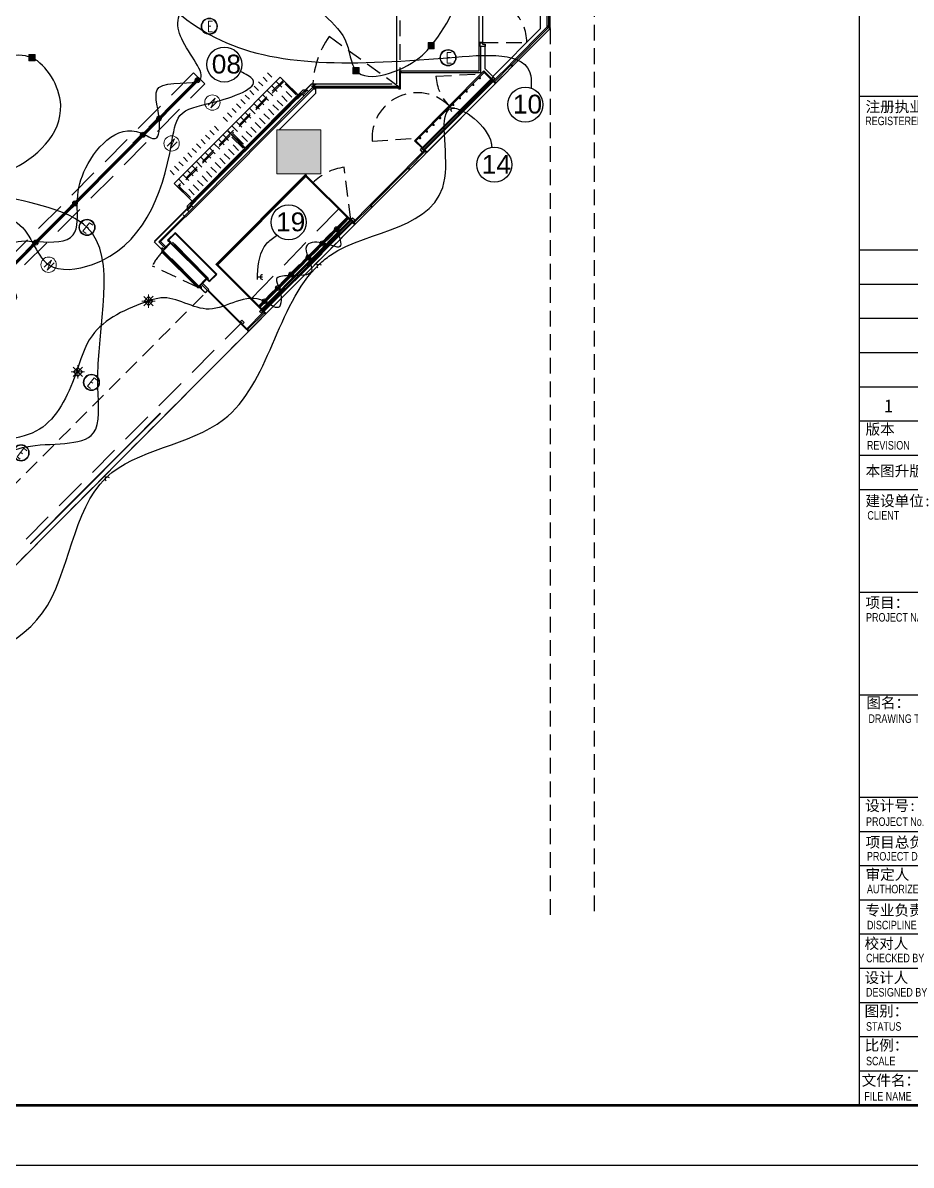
# Model space of a CAD drawing. Header units: millimetres. Extents: x 5896 to 6381, y 4295 to 4378.
# Drawn here: x 6321.66 to 6335.81, y 4349.11 to 4367.32 of the extents above; entities that cross this region are included whole.
import ezdxf

# ---------------------------------------------------------------- set-up
doc = ezdxf.new("R2010")
doc.units = ezdxf.units.MM
for name, pattern in [('DASHED', [0.75, 0.5, -0.25]), ('NASCOSTA', [0.375, 0.25, -0.125]), ('NASCOSTA2', [0.1875, 0.125, -0.0625]), ('PHANTOM2', [1.25, 0.625, -0.125, 0.125, -0.125, 0.125, -0.125]), ('PUNTO2', [0.125, 0, -0.125]), ('TRATTEGGIATA', [0.75, 0.5, -0.25])]:
    doc.linetypes.add(name, pattern=pattern)
for name, color, linetype in [('A-GLAZING', 2, 'Continuous'), ('ax-arredo piani', 2, 'Continuous'), ('ax-arredo piani rossi', 1, 'Continuous'), ('ax-arredo proiezioni', 1, 'NASCOSTA'), ('ax-arredo sez', 6, 'Continuous'), ('AX-proiez vestiti', 1, 'NASCOSTA2'), ('GA_X DIM', 8, 'Continuous'), ('Pareti02', 3, 'Continuous'), ('proiezioni', 2, 'NASCOSTA'), ('R-PROIEZIONI', 2, 'NASCOSTA'), ('sezioni 02', 3, 'Continuous'), ('TESTI', 3, 'Continuous'), ('Urban', 6, 'Continuous'), ('图框', 254, 'Continuous')]:
    doc.layers.add(name, color=color, linetype=linetype)
for name, color, linetype, true_color in [('LD_beam', 7, 'DASHED', 0x7ec8c8), ('LD_track', 7, 'Continuous', 0x7ec8c8), ('PROIEZ-FASCIONE', 7, 'TRATTEGGIATA', 0xb4b08e)]:
    doc.layers.add(name, color=color, linetype=linetype, true_color=true_color)
doc.layers.add('LD_def-points', color=11, linetype='Continuous', lineweight=5, plot=False)
for name, color, linetype, lineweight, true_color in [('LD_light', 7, 'Continuous', 5, 0xf00000), ('LD_N', 7, 'Continuous', 9, 0x41c62a), ('R-HATCH', 7, 'Continuous', 9, 0xbababa), ('R-WALL', 7, 'Continuous', 9, 0xbababa)]:
    doc.layers.add(name, color=color, linetype=linetype, lineweight=lineweight, true_color=true_color)
doc.layers.add('R-BORDER', color=7, linetype='PHANTOM2', true_color=0xdb0000, plot=False)
doc.styles.add('ARIAL', font='Arial.ttf')
doc.styles.add('cart-inver', font='Arial.ttf')
doc.styles.add('SIMPLEX', font='SIMPLEX.SHX', dxfattribs={"width": 0.65})
doc.styles.add('图签-仿宋', font='')
doc.styles.add('图签-黑体', font='')
doc.styles.get('图签-仿宋').set_extended_font_data('FangSong_GB2312')
doc.styles.get('图签-黑体').set_extended_font_data('SimHei')

# ---------------------------------------------------------------- blocks, each defined once
blk = doc.blocks.new('f')
at = {"layer": 'LD_light', "lineweight": 5, "ltscale": 0.5}
h = blk.add_hatch(color=256, dxfattribs=at)
h.dxf.hatch_style = 1
h.paths.add_polyline_path([(-4698.4, 3404.2, 0.414214), (-4702.4, 3400.2), (-4698.4, 3400.2)])
at = {"layer": 'LD_light', "lineweight": 5}
h = blk.add_hatch(color=256, dxfattribs=at)
h.dxf.hatch_style = 1
h.paths.add_polyline_path([(-4677.4, 3398.5), (-4677.4, 3401.8), (-4702.4, 3401.8), (-4702.4, 3398.5)])
at = {"layer": 'LD_light', "lineweight": 5, "ltscale": 0.5}
h = blk.add_hatch(color=256, dxfattribs=at)
h.dxf.hatch_style = 1
h.paths.add_polyline_path([(-4694.4, 3400.2), (-4698.4, 3400.2), (-4698.4, 3396.2, 0.414214)])
at = {"layer": 'LD_light', "lineweight": 5}
for p, q in [((-4698.4, 3404.2), (-4698.4, 3396.2)), ((-4702.4, 3400.2), (-4694.4, 3400.2))]:
    blk.add_line(p, q, dxfattribs=at)
blk.add_lwpolyline([(-4677.4, 3401.8), (-4702.4, 3401.8), (-4702.4, 3398.5), (-4677.4, 3398.5)], close=True, dxfattribs=at)
blk.add_circle((-4698.4, 3400.2), 4, dxfattribs=at)
blk.add_circle((-4698.4, 3400.2), 4, dxfattribs=at)
blk = doc.blocks.new('E1-5')
at = {"layer": 'LD_light', "lineweight": 5, "ltscale": 0.5}
h = blk.add_hatch(color=256, dxfattribs=at)
h.dxf.hatch_style = 1
h.paths.add_polyline_path([(0, 0.04, 0.414214), (-0.04, 0), (0, 0)])
at = {"layer": 'LD_light', "lineweight": 5}
h = blk.add_hatch(color=256, dxfattribs=at)
h.dxf.hatch_style = 1
h.paths.add_polyline_path([(0.21, -0.016), (0.21, 0.016), (-0.04, 0.016), (-0.04, -0.016)])
at = {"layer": 'LD_light', "lineweight": 5, "ltscale": 0.5}
h = blk.add_hatch(color=256, dxfattribs=at)
h.dxf.hatch_style = 1
h.paths.add_polyline_path([(0.04, 0), (0, 0), (0, -0.04, 0.414214)])
at = {"layer": 'LD_light', "lineweight": 5}
for p, q in [((-0.04, 0), (0.04, 0)), ((0, 0.04), (0, -0.04))]:
    blk.add_line(p, q, dxfattribs=at)
blk.add_lwpolyline([(0.21, 0.016), (-0.04, 0.016), (-0.04, -0.016), (0.21, -0.016)], close=True, dxfattribs=at)
blk.add_circle((0, 0), 0.04, dxfattribs=at)
blk = doc.blocks.new('E2-6')
at = {"layer": 'LD_light'}
h = blk.add_hatch(color=256, dxfattribs=at)
h.dxf.hatch_style = 1
edge = h.paths.add_edge_path()
edge.add_arc((0, 0), 0.05, 0, 360)
blk.add_lwpolyline([(-0.05, -0.05), (0.05, -0.05), (0.05, 0.05), (-0.05, 0.05)], close=True, dxfattribs=at)
blk.add_circle((0, 0), 0.05, dxfattribs=at)
blk = doc.blocks.new('e')
at = {"layer": 'LD_light', "color": 160, "true_color": 0x1a53ff}
for radius in [8.4, 7.78]:
    blk.add_circle((0, 0), radius, dxfattribs=at)
at = {"layer": 'LD_light', "color": 160, "true_color": 0x1a53ff, "style": 'SIMPLEX', "width": 0.65}
blk.add_text('E', height=11, dxfattribs=at).set_placement((-2, -5.7))
blk = doc.blocks.new('notturna')
at = {"layer": 'LD_N'}
blk.add_circle((21.14, -17.043), 0.084, dxfattribs=at)
at = {"layer": 'LD_N', "style": 'SIMPLEX', "width": 0.65}
blk.add_text('N', height=0.11, dxfattribs=at).set_placement((21.114, -17.097))
blk = doc.blocks.new('ioo')
at = {"layer": 'LD_light', "elevation": 0}
blk.add_lwpolyline([(-3045, 2505), (-3067, 2505), (-3067, 2493), (-3045, 2493)], close=True, dxfattribs=at)
at = {"layer": 'LD_light', "ltscale": 0.1}
for radius in [11, 10]:
    blk.add_arc((-3056, 2506, 0), radius, 359.7956, 180.2044, dxfattribs=at)
blk = doc.blocks.new('sp')
at = {"layer": 'LD_light'}
h = blk.add_hatch(color=256, dxfattribs=at)
h.dxf.hatch_style = 1
h.paths.add_polyline_path([(-6562.9, 2775.3, 1), (-6552.9, 2775.3, 1)])
blk.add_lwpolyline([(-6562.9, 2770.3), (-6552.9, 2770.3), (-6552.9, 2780.3), (-6562.9, 2780.3)], close=True, dxfattribs=at)
blk.add_circle((-6557.9, 2775.3), 5, dxfattribs=at)
blk = doc.blocks.new('E7')
at = {"layer": 'LD_light'}
for p, q in [((-0.106, 0), (0.106, 0)), ((-0.075, -0.075), (0.075, 0.075)), ((-0.075, 0.075), (0.075, -0.075)), ((0, -0.106), (0, 0.106))]:
    blk.add_line(p, q, dxfattribs=at)
blk.add_lwpolyline([(-0.05, -0.05), (0.05, -0.05), (0.05, 0.05), (-0.05, 0.05)], close=True, dxfattribs=at)
blk = doc.blocks.new('112')
at = {"layer": 'R-HATCH', "ltscale": 10000}
h = blk.add_hatch(color=253, dxfattribs=at)
h.dxf.hatch_style = 1
h.paths.add_polyline_path([(6103.731, 4414.014), (6104.431, 4414.014), (6104.431, 4414.714), (6103.731, 4414.714)])
h.paths.add_polyline_path([(6104.431, 4422.412), (6104.431, 4423.112), (6103.731, 4423.112), (6103.731, 4422.412)])
h.paths.add_polyline_path([(6095.331, 4422.414), (6095.331, 4423.114), (6096.031, 4423.114), (6096.031, 4422.414)])
h.paths.add_polyline_path([(6096.031, 4414.014), (6096.031, 4414.714), (6095.331, 4414.714), (6095.331, 4414.014)])
h.paths.add_polyline_path([(6096.031, 4405.613), (6096.031, 4406.313), (6095.331, 4406.313), (6095.331, 4405.613)])
h.paths.add_polyline_path([(6087.631, 4405.804), (6087.631, 4406.504), (6086.931, 4406.504), (6086.931, 4405.804)])
h.paths.add_polyline_path([(6086.931, 4414.714), (6087.631, 4414.714), (6087.631, 4414.014), (6086.931, 4414.014)])
at = {"layer": 'A-GLAZING', "color": 253}
for p, q in [((6107.143, 4415.521), (6106.056, 4414.43)), ((6107.159, 4415.516), (6106.061, 4414.414)), ((6106.075, 4414.399), (6107.173, 4415.502)), ((6107.159, 4415.518), (6107.168, 4415.527)), ((6107.176, 4415.502), (6107.159, 4415.518)), ((6107.161, 4415.516), (6107.159, 4415.516)), ((6107.173, 4415.504), (6107.161, 4415.516)), ((6107.168, 4415.527), (6107.185, 4415.511)), ((6107.173, 4415.502), (6107.173, 4415.504)), ((6107.185, 4415.511), (6107.176, 4415.502)), ((6106.092, 4414.394), (6107.178, 4415.485)), ((6106.059, 4414.414), (6106.05, 4414.405)), ((6106.05, 4414.405), (6106.066, 4414.388)), ((6106.075, 4414.397), (6106.059, 4414.414)), ((6106.061, 4414.414), (6106.061, 4414.414)), ((6106.061, 4414.414), (6106.061, 4414.411)), ((6106.061, 4414.411), (6106.073, 4414.399)), ((6106.066, 4414.388), (6106.075, 4414.397)), ((6106.073, 4414.399), (6106.075, 4414.399)), ((6106.075, 4414.399), (6106.075, 4414.399)), ((6103.492, 4411.856), (6104.903, 4413.272)), ((6103.497, 4411.839), (6104.919, 4413.267)), ((6104.934, 4413.253), (6103.511, 4411.825)), ((6104.939, 4413.237), (6103.527, 4411.82)), ((6104.919, 4413.27), (6104.928, 4413.279)), ((6104.936, 4413.253), (6104.919, 4413.27)), ((6104.919, 4413.267), (6104.919, 4413.267)), ((6104.919, 4413.267), (6104.922, 4413.267)), ((6104.922, 4413.267), (6104.934, 4413.256)), ((6104.928, 4413.279), (6104.945, 4413.262)), ((6104.934, 4413.256), (6104.934, 4413.253)), ((6104.934, 4413.253), (6104.934, 4413.253)), ((6104.945, 4413.262), (6104.936, 4413.253)), ((6103.495, 4411.839), (6103.486, 4411.83)), ((6103.486, 4411.83), (6103.502, 4411.814)), ((6103.511, 4411.823), (6103.495, 4411.839)), ((6103.497, 4411.837), (6103.497, 4411.839)), ((6103.509, 4411.825), (6103.497, 4411.837)), ((6103.502, 4411.814), (6103.511, 4411.823)), ((6103.511, 4411.825), (6103.509, 4411.825))]:
    blk.add_line(p, q, dxfattribs=at)
at = {"layer": 'A-GLAZING', "color": 253, "linetype": 'TRATTEGGIATA'}
blk.add_line((6098.676, 4407.128), (6103.156, 4411.625), dxfattribs=at)
at = {"layer": 'ax-arredo piani', "color": 253}
for p, q in [((6104.324, 4415.404), (6104.324, 4415.434)), ((6104.324, 4415.434), (6104.349, 4415.434)), ((6104.327, 4415.404), (6104.324, 4415.404)), ((6104.349, 4415.431), (6104.327, 4415.431)), ((6104.327, 4415.431), (6104.327, 4415.404)), ((6104.349, 4415.434), (6104.349, 4415.431)), ((6106.126, 4414.358), (6107.215, 4415.451)), ((6104.195, 4413.978), (6102.783, 4412.561)), ((6104.195, 4413.971), (6102.79, 4412.561)), ((6104.903, 4413.272), (6104.195, 4413.978)), ((6104.896, 4413.272), (6104.195, 4413.971)), ((6103.492, 4411.863), (6104.896, 4413.272)), ((6103.492, 4411.856), (6104.903, 4413.272)), ((6101.899, 4412.764), (6102.466, 4412.2)), ((6102.04, 4412.906), (6101.91, 4412.775)), ((6101.91, 4412.775), (6102.477, 4412.21)), ((6102.607, 4412.342), (6102.04, 4412.906)), ((6102.783, 4412.561), (6103.492, 4411.856)), ((6102.79, 4412.561), (6103.492, 4411.863)), ((6102.477, 4412.21), (6102.607, 4412.342))]:
    blk.add_line(p, q, dxfattribs=at)
at = {"layer": 'ax-arredo piani', "color": 253, "elevation": 0}
for points in [[(6102.945, 4414.71), (6103.786, 4415.554), (6104.069, 4415.272), (6103.228, 4414.427)], [(6102.098, 4413.86), (6102.939, 4414.704), (6103.222, 4414.422), (6102.381, 4413.577)]]:
    blk.add_lwpolyline(points, close=True, dxfattribs=at)
at = {"layer": 'ax-arredo piani rossi', "color": 253}
for p, q in [((6105.661, 4415.404), (6104.327, 4415.404)), ((6104.985, 4413.213), (6105.246, 4413.475)), ((6103.291, 4411.512), (6103.552, 4411.774))]:
    blk.add_line(p, q, dxfattribs=at)
at = {"layer": 'ax-arredo proiezioni', "color": 253}
blk.add_line((6102.466, 4412.204), (6101.748, 4412.543), dxfattribs=at)
at = {"layer": 'ax-arredo proiezioni', "color": 253, "elevation": 0}
for points in [[(6104.055, 4415.286), (6103.836, 4415.504), (6102.995, 4414.659), (6103.214, 4414.441)], [(6104.041, 4415.272), (6103.836, 4415.476), (6103.023, 4414.659), (6103.228, 4414.456)], [(6103.208, 4414.436), (6102.989, 4414.654), (6102.148, 4413.809), (6102.367, 4413.591)], [(6103.194, 4414.422), (6102.99, 4414.625), (6102.176, 4413.809), (6102.381, 4413.606)]]:
    blk.add_lwpolyline(points, dxfattribs=at)
at = {"layer": 'ax-arredo proiezioni', "color": 253}
blk.add_arc((6102.466, 4412.204), 0.794, 134.6732, 154.7436, dxfattribs=at)
at = {"layer": 'ax-arredo sez', "color": 253}
for p, q in [((6105.69, 4415.369), (6105.69, 4415.654)), ((6105.705, 4415.369), (6105.705, 4415.639)), ((6107.023, 4415.641), (6105.936, 4414.55)), ((6105.95, 4414.536), (6107.037, 4415.627)), ((6107.023, 4415.641), (6107.033, 4415.651)), ((6107.037, 4415.627), (6107.023, 4415.641)), ((6107.143, 4415.521), (6107.023, 4415.641)), ((6107.033, 4415.651), (6107.154, 4415.531)), ((6107.154, 4415.531), (6107.143, 4415.521)), ((6104.307, 4415.394), (6104.307, 4415.397)), ((6104.307, 4415.397), (6104.324, 4415.397)), ((6104.324, 4415.394), (6104.307, 4415.394)), ((6104.324, 4415.397), (6104.324, 4415.404)), ((6104.324, 4415.404), (6104.327, 4415.404)), ((6104.324, 4415.376), (6104.324, 4415.394)), ((6104.327, 4415.376), (6104.324, 4415.376)), ((6104.327, 4415.404), (6104.327, 4415.376)), ((6104.328, 4415.394), (6104.327, 4415.393)), ((6104.327, 4415.393), (6104.327, 4415.387)), ((6104.327, 4415.387), (6104.328, 4415.386)), ((6104.327, 4415.376), (6104.327, 4415.386)), ((6104.327, 4415.386), (6105.661, 4415.386)), ((6105.661, 4415.376), (6104.327, 4415.376)), ((6105.66, 4415.394), (6104.328, 4415.394)), ((6104.328, 4415.386), (6105.66, 4415.386)), ((6105.661, 4415.393), (6105.66, 4415.394)), ((6105.66, 4415.386), (6105.661, 4415.387)), ((6105.664, 4415.404), (6105.661, 4415.404)), ((6105.661, 4415.404), (6105.661, 4415.376)), ((6105.661, 4415.387), (6105.661, 4415.393)), ((6105.661, 4415.386), (6105.661, 4415.376)), ((6105.661, 4415.376), (6105.664, 4415.376)), ((6105.664, 4415.397), (6105.664, 4415.404)), ((6105.681, 4415.397), (6105.664, 4415.397)), ((6105.664, 4415.376), (6105.664, 4415.394)), ((6105.664, 4415.394), (6105.681, 4415.394)), ((6105.681, 4415.394), (6105.681, 4415.397)), ((6105.925, 4414.539), (6105.936, 4414.55)), ((6106.046, 4414.419), (6105.925, 4414.539)), ((6105.936, 4414.55), (6105.95, 4414.536)), ((6105.936, 4414.55), (6106.056, 4414.43)), ((6106.056, 4414.43), (6106.046, 4414.419)), ((6101.849, 4412.927), (6102.26, 4413.339)), ((6101.86, 4412.916), (6102.271, 4413.329)), ((6101.999, 4412.964), (6101.991, 4412.956)), ((6101.991, 4412.956), (6102.03, 4412.917)), ((6101.999, 4412.964), (6102.104, 4413.069)), ((6102.042, 4412.922), (6101.999, 4412.964)), ((6102.006, 4412.957), (6101.999, 4412.964)), ((6102.111, 4413.062), (6102.006, 4412.957)), ((6102.111, 4413.076), (6102.104, 4413.069)), ((6102.104, 4413.069), (6102.77, 4412.405)), ((6102.104, 4413.069), (6102.111, 4413.062)), ((6102.777, 4412.413), (6102.111, 4413.076)), ((6101.934, 4412.8), (6101.899, 4412.835)), ((6101.899, 4412.835), (6101.899, 4412.764)), ((6101.899, 4412.764), (6101.934, 4412.8)), ((6101.908, 4412.769), (6101.903, 4412.765)), ((6101.903, 4412.765), (6101.903, 4412.763)), ((6101.903, 4412.763), (6102.464, 4412.204)), ((6101.909, 4412.769), (6101.908, 4412.769)), ((6102.47, 4412.21), (6101.909, 4412.769)), ((6102.03, 4412.917), (6101.924, 4412.81)), ((6101.924, 4412.81), (6101.934, 4412.8)), ((6101.934, 4412.8), (6102.04, 4412.906)), ((6102.03, 4412.917), (6102.037, 4412.924)), ((6102.03, 4412.917), (6102.037, 4412.924)), ((6102.618, 4412.331), (6102.03, 4412.917)), ((6102.04, 4412.906), (6102.03, 4412.917)), ((6102.037, 4412.924), (6102.04, 4412.92)), ((6102.037, 4412.924), (6102.625, 4412.338)), ((6102.04, 4412.92), (6102.042, 4412.922)), ((6102.763, 4412.413), (6102.658, 4412.308)), ((6102.665, 4412.301), (6102.77, 4412.405)), ((6102.77, 4412.405), (6102.763, 4412.413)), ((6102.77, 4412.405), (6102.777, 4412.413)), ((6102.501, 4412.235), (6102.466, 4412.2)), ((6102.501, 4412.235), (6102.607, 4412.342)), ((6102.537, 4412.2), (6102.501, 4412.235)), ((6102.512, 4412.225), (6102.501, 4412.235)), ((6102.618, 4412.331), (6102.512, 4412.225)), ((6102.607, 4412.342), (6102.618, 4412.331)), ((6102.618, 4412.331), (6102.625, 4412.338)), ((6102.625, 4412.338), (6102.618, 4412.331)), ((6102.657, 4412.292), (6102.618, 4412.331)), ((6102.621, 4412.342), (6102.623, 4412.343)), ((6102.625, 4412.338), (6102.621, 4412.342)), ((6102.623, 4412.343), (6102.665, 4412.301)), ((6102.665, 4412.301), (6102.657, 4412.292)), ((6102.658, 4412.308), (6102.665, 4412.301)), ((6102.464, 4412.204), (6102.466, 4412.204)), ((6102.466, 4412.204), (6102.47, 4412.209)), ((6102.466, 4412.2), (6102.537, 4412.2)), ((6102.47, 4412.209), (6102.47, 4412.21))]:
    blk.add_line(p, q, dxfattribs=at)
at = {"layer": 'ax-arredo sez', "color": 253, "elevation": 0}
for points in [[(6104.144, 4415.344), (6104.077, 4415.276), (6104.076, 4415.277), (6104.144, 4415.345)], [(6103.23, 4414.426), (6104.071, 4415.27), (6104.07, 4415.271), (6103.229, 4414.427)], [(6104.077, 4415.249), (6104.052, 4415.224), (6104.062, 4415.214), (6104.087, 4415.238)], [(6104.133, 4415.285), (6104.062, 4415.214), (6104.065, 4415.212), (6104.135, 4415.282)], [(6104.087, 4415.281), (6104.066, 4415.26), (6104.087, 4415.238), (6104.108, 4415.26)], [(6104.087, 4415.277), (6104.07, 4415.26), (6104.087, 4415.243), (6104.104, 4415.26)], [(6104.133, 4415.285), (6104.108, 4415.26), (6104.098, 4415.27), (6104.122, 4415.295)], [(6102.383, 4413.576), (6103.224, 4414.42), (6103.223, 4414.421), (6102.382, 4413.576)], [(6103.23, 4414.399), (6103.205, 4414.374), (6103.216, 4414.364), (6103.24, 4414.388)], [(6103.286, 4414.434), (6103.216, 4414.364), (6103.218, 4414.361), (6103.288, 4414.432)], [(6103.24, 4414.431), (6103.219, 4414.41), (6103.24, 4414.388), (6103.261, 4414.41)], [(6103.24, 4414.427), (6103.223, 4414.41), (6103.24, 4414.393), (6103.257, 4414.41)], [(6103.286, 4414.434), (6103.261, 4414.41), (6103.251, 4414.42), (6103.276, 4414.445)], [(6102.309, 4413.502), (6102.377, 4413.57), (6102.376, 4413.571), (6102.309, 4413.503)], [(6102.383, 4413.549), (6102.358, 4413.524), (6102.369, 4413.513), (6102.393, 4413.538)], [(6102.383, 4413.549), (6102.358, 4413.524), (6102.369, 4413.513), (6102.393, 4413.538)], [(6102.439, 4413.584), (6102.369, 4413.513), (6102.371, 4413.511), (6102.441, 4413.582)], [(6102.439, 4413.584), (6102.369, 4413.513), (6102.371, 4413.511), (6102.441, 4413.582)], [(6102.393, 4413.581), (6102.372, 4413.559), (6102.393, 4413.538), (6102.415, 4413.559)], [(6102.393, 4413.581), (6102.372, 4413.559), (6102.393, 4413.538), (6102.415, 4413.559)], [(6102.393, 4413.576), (6102.376, 4413.559), (6102.393, 4413.542), (6102.41, 4413.559)], [(6102.393, 4413.576), (6102.376, 4413.559), (6102.393, 4413.542), (6102.41, 4413.559)], [(6102.439, 4413.584), (6102.415, 4413.559), (6102.404, 4413.57), (6102.429, 4413.595)], [(6102.439, 4413.584), (6102.415, 4413.559), (6102.404, 4413.57), (6102.429, 4413.595)]]:
    blk.add_lwpolyline(points, close=True, dxfattribs=at)
for points in [[(6104.215, 4415.344), (6104.144, 4415.344), (6104.077, 4415.276), (6104.079, 4415.273), (6104.087, 4415.281), (6104.098, 4415.27), (6104.122, 4415.295), (6104.144, 4415.273), (6104.215, 4415.344), (6104.215, 4415.344)], [(6103.24, 4414.431), (6103.251, 4414.42), (6104.077, 4415.249), (6104.066, 4415.26), (6104.074, 4415.267), (6104.071, 4415.27), (6103.23, 4414.426), (6103.232, 4414.423), (6103.24, 4414.431)], [(6102.393, 4413.581), (6102.404, 4413.57), (6103.23, 4414.399), (6103.219, 4414.41), (6103.227, 4414.417), (6103.224, 4414.42), (6102.383, 4413.576), (6102.386, 4413.573), (6102.393, 4413.581)], [(6102.309, 4413.431), (6102.309, 4413.502), (6102.377, 4413.57), (6102.38, 4413.567), (6102.372, 4413.559), (6102.383, 4413.549), (6102.358, 4413.524), (6102.38, 4413.502), (6102.309, 4413.431), (6102.309, 4413.431)]]:
    blk.add_lwpolyline(points, dxfattribs=at)
at = {"layer": 'AX-proiez vestiti', "color": 253}
for p, q in [((6103.898, 4415.166), (6103.512, 4415.55)), ((6103.969, 4415.236), (6103.583, 4415.621)), ((6103.686, 4414.953), (6103.3, 4415.338)), ((6103.757, 4415.024), (6103.371, 4415.409)), ((6103.828, 4415.095), (6103.441, 4415.479)), ((6103.475, 4414.741), (6103.089, 4415.125)), ((6103.545, 4414.811), (6103.159, 4415.196)), ((6103.616, 4414.882), (6103.23, 4415.267)), ((6103.334, 4414.599), (6102.947, 4414.984)), ((6103.404, 4414.67), (6103.018, 4415.054)), ((6103.122, 4414.386), (6102.736, 4414.771)), ((6103.263, 4414.528), (6102.877, 4414.913)), ((6102.981, 4414.245), (6102.595, 4414.629)), ((6103.051, 4414.316), (6102.665, 4414.7)), ((6102.769, 4414.032), (6102.383, 4414.417)), ((6102.84, 4414.103), (6102.453, 4414.488)), ((6102.91, 4414.174), (6102.524, 4414.558)), ((6102.628, 4413.89), (6102.242, 4414.275)), ((6102.698, 4413.961), (6102.312, 4414.346)), ((6102.416, 4413.678), (6102.03, 4414.063)), ((6102.487, 4413.749), (6102.101, 4414.133)), ((6102.557, 4413.82), (6102.171, 4414.204))]:
    blk.add_line(p, q, dxfattribs=at)
at = {"layer": 'DEFPOINTS', "color": 253}
for p, q in [((6104.215, 4415.344), (6104.236, 4415.323)), ((6104.286, 4415.415), (6104.307, 4415.394)), ((6104.144, 4415.273), (6104.166, 4415.252)), ((6102.38, 4413.502), (6102.401, 4413.481)), ((6102.239, 4413.36), (6102.26, 4413.339)), ((6102.309, 4413.431), (6102.331, 4413.41))]:
    blk.add_line(p, q, dxfattribs=at)
at = {"layer": 'Pareti02', "color": 253}
for p, q in [((6107.936, 4416.326), (6107.936, 4417.176)), ((6107.176, 4415.563), (6107.936, 4416.326)), ((6108.056, 4416.366), (6108.052, 4416.363)), ((6108.052, 4416.363), (6108.067, 4416.349)), ((6108.07, 4416.352), (6108.056, 4416.366)), ((6108.067, 4416.349), (6108.063, 4416.345)), ((6108.063, 4416.345), (6108.084, 4416.324)), ((6108.074, 4416.356), (6108.07, 4416.352)), ((6108.095, 4416.335), (6108.074, 4416.356)), ((6108.084, 4416.324), (6108.095, 4416.335)), ((6106.959, 4415.654), (6106.959, 4416.101)), ((6106.971, 4416.101), (6106.959, 4416.101)), ((6106.984, 4415.629), (6106.984, 4416.041)), ((6107.054, 4415.685), (6107.054, 4416.076)), ((6107.054, 4415.685), (6107.176, 4415.563)), ((6107.457, 4415.765), (6107.454, 4415.762)), ((6107.454, 4415.762), (6107.468, 4415.748)), ((6107.471, 4415.751), (6107.457, 4415.765)), ((6107.468, 4415.748), (6107.464, 4415.744)), ((6107.464, 4415.744), (6107.486, 4415.723)), ((6107.475, 4415.755), (6107.471, 4415.751)), ((6107.496, 4415.734), (6107.475, 4415.755)), ((6107.486, 4415.723), (6107.496, 4415.734)), ((6105.69, 4415.654), (6106.959, 4415.654)), ((6105.69, 4415.654), (6105.715, 4415.629)), ((6105.715, 4415.629), (6106.984, 4415.629)), ((6105.936, 4414.55), (6107.023, 4415.641)), ((6102.26, 4413.339), (6104.307, 4415.394)), ((6102.278, 4413.322), (6104.317, 4415.369)), ((6104.307, 4415.394), (6104.317, 4415.394)), ((6104.317, 4415.369), (6104.317, 4415.394)), ((6104.317, 4415.369), (6104.348, 4415.369)), ((6104.348, 4415.369), (6104.348, 4415.294)), ((6105.67, 4415.394), (6105.69, 4415.394)), ((6105.67, 4415.369), (6105.705, 4415.369)), ((6104.348, 4415.294), (6103.77, 4414.714)), ((6105.812, 4414.114), (6105.816, 4414.117)), ((6105.826, 4414.1), (6105.812, 4414.114)), ((6105.816, 4414.117), (6105.83, 4414.103)), ((6105.823, 4414.096), (6105.826, 4414.1)), ((6105.844, 4414.075), (6105.823, 4414.096)), ((6105.83, 4414.103), (6105.833, 4414.107)), ((6105.833, 4414.107), (6105.855, 4414.086)), ((6105.855, 4414.086), (6105.844, 4414.075)), ((6105.217, 4413.517), (6105.214, 4413.513)), ((6105.214, 4413.513), (6105.228, 4413.499)), ((6105.232, 4413.503), (6105.217, 4413.517)), ((6105.228, 4413.499), (6105.225, 4413.496)), ((6105.225, 4413.496), (6105.246, 4413.475)), ((6105.235, 4413.506), (6105.232, 4413.503)), ((6105.235, 4413.506), (6105.256, 4413.485)), ((6105.256, 4413.485), (6105.235, 4413.506)), ((6102.26, 4413.339), (6102.278, 4413.322)), ((6105.246, 4413.475), (6105.256, 4413.485)), ((6101.945, 4412.832), (6101.849, 4412.927)), ((6101.963, 4412.849), (6101.885, 4412.927)), ((6102.783, 4412.561), (6103.563, 4411.785)), ((6102.533, 4412.246), (6102.629, 4412.151)), ((6102.551, 4412.264), (6102.646, 4412.168)), ((6102.629, 4412.151), (6102.646, 4412.168))]:
    blk.add_line(p, q, dxfattribs=at)
at = {"layer": 'PROIEZ-FASCIONE', "color": 253}
for p, q in [((6105.64, 4421.794), (6105.64, 4415.444)), ((6104.283, 4415.444), (6101.779, 4412.927)), ((6104.283, 4415.444), (6105.64, 4415.444)), ((6101.779, 4412.927), (6102.593, 4412.115)), ((6102.593, 4412.115), (6102.629, 4412.151))]:
    blk.add_line(p, q, dxfattribs=at)
at = {"layer": 'proiezioni', "color": 253}
for p, q in [((6105.69, 4416.454), (6105.69, 4415.654)), ((6094.008, 4402.194), (6108.084, 4416.324)), ((6105.681, 4415.394), (6104.567, 4416.198)), ((6107.011, 4416.106), (6107.716, 4416.106)), ((6106.268, 4415.567), (6106.988, 4415.606)), ((6105.251, 4414.531), (6105.97, 4414.584)), ((6104.91, 4413.28), (6104.807, 4414.116)), ((6098.148, 4407.653), (6102.629, 4412.151))]:
    blk.add_line(p, q, dxfattribs=at)
for centre, radius, start, end in [((6107.011, 4416.106), 0.705, 0, 91.4632), ((6105.715, 4415.383), 1.409, 144.6202, 179.4278), ((6106.988, 4415.606), 0.721, 183.1124, 225.109), ((6105.97, 4414.584), 0.721, 45.109, 184.2778), ((6104.91, 4413.28), 0.843, 97.0386, 135.7885)]:
    blk.add_arc(centre, radius, start, end, dxfattribs=at)
at = {"layer": 'R-BORDER', "color": 253, "ltscale": 10000}
for p, q in [((6108.09, 4416.329), (6108.09, 4421.612)), ((6104.089, 4412.314), (6108.09, 4416.329)), ((6094.003, 4402.189), (6104.089, 4412.314))]:
    blk.add_line(p, q, dxfattribs=at)
at = {"layer": 'R-PROIEZIONI', "color": 253}
for p, q in [((6108.79, 4422.762), (6108.79, 4402.189)), ((6108.09, 4416.329), (6108.09, 4402.189))]:
    blk.add_line(p, q, dxfattribs=at)
at = {"layer": 'R-WALL', "color": 253, "ltscale": 10000}
for p, q in [((6104.431, 4414.714), (6103.731, 4414.714)), ((6103.731, 4414.714), (6103.731, 4414.014)), ((6104.431, 4414.014), (6104.431, 4414.714)), ((6103.731, 4414.014), (6104.431, 4414.014))]:
    blk.add_line(p, q, dxfattribs=at)
at = {"layer": 'sezioni 02', "color": 253}
for p, q in [((6106.959, 4416.106), (6106.959, 4416.796)), ((6107.011, 4416.811), (6107.011, 4416.106)), ((6107.011, 4416.106), (6106.959, 4416.106)), ((6106.971, 4416.041), (6106.971, 4416.101)), ((6106.971, 4416.101), (6107.011, 4416.101)), ((6107.054, 4416.041), (6106.971, 4416.041)), ((6107.011, 4416.101), (6107.011, 4416.076)), ((6107.011, 4416.076), (6107.054, 4416.076)), ((6107.054, 4416.076), (6107.054, 4416.041)), ((6107.185, 4415.493), (6107.454, 4415.762)), ((6107.468, 4415.748), (6107.2, 4415.478)), ((6107.454, 4415.762), (6107.468, 4415.748)), ((6107.159, 4415.536), (6107.143, 4415.521)), ((6107.143, 4415.521), (6107.152, 4415.511)), ((6107.152, 4415.511), (6107.168, 4415.527)), ((6107.178, 4415.556), (6107.159, 4415.536)), ((6107.159, 4415.536), (6107.185, 4415.511)), ((6107.168, 4415.527), (6107.159, 4415.536)), ((6107.185, 4415.511), (6107.169, 4415.495)), ((6107.169, 4415.495), (6107.178, 4415.485)), ((6107.214, 4415.521), (6107.178, 4415.556)), ((6107.178, 4415.485), (6107.214, 4415.521)), ((6107.185, 4415.493), (6107.178, 4415.485)), ((6107.2, 4415.478), (6107.185, 4415.493)), ((6107.2, 4415.478), (6107.185, 4415.493)), ((6107.178, 4415.485), (6107.214, 4415.45)), ((6107.203, 4415.482), (6107.2, 4415.478)), ((6107.224, 4415.461), (6107.203, 4415.482)), ((6107.214, 4415.45), (6107.224, 4415.461)), ((6106.021, 4414.394), (6106.04, 4414.414)), ((6106.04, 4414.414), (6106.056, 4414.43)), ((6106.05, 4414.405), (6106.04, 4414.414)), ((6106.04, 4414.414), (6106.066, 4414.388)), ((6106.066, 4414.42), (6106.05, 4414.405)), ((6106.056, 4414.43), (6106.066, 4414.42)), ((6106.066, 4414.388), (6106.082, 4414.404)), ((6106.082, 4414.404), (6106.092, 4414.394)), ((6106.084, 4414.387), (6105.816, 4414.117)), ((6105.83, 4414.103), (6106.098, 4414.373)), ((6106.056, 4414.359), (6106.021, 4414.394)), ((6106.092, 4414.394), (6106.056, 4414.359)), ((6106.084, 4414.387), (6106.092, 4414.394)), ((6106.098, 4414.373), (6106.084, 4414.387)), ((6106.099, 4414.373), (6106.084, 4414.387)), ((6106.092, 4414.394), (6106.127, 4414.359)), ((6106.095, 4414.37), (6106.099, 4414.373)), ((6106.116, 4414.349), (6106.095, 4414.37)), ((6106.127, 4414.359), (6106.116, 4414.349)), ((6105.816, 4414.117), (6105.83, 4414.103)), ((6104.202, 4413.985), (6104.195, 4413.978)), ((6104.195, 4413.978), (6104.903, 4413.272)), ((6104.91, 4413.28), (6104.202, 4413.985)), ((6104.946, 4413.244), (6105.214, 4413.513)), ((6105.228, 4413.499), (6104.96, 4413.23)), ((6105.214, 4413.513), (6105.228, 4413.499)), ((6104.938, 4413.308), (6104.919, 4413.288)), ((6104.974, 4413.273), (6104.938, 4413.308)), ((6104.919, 4413.288), (6104.903, 4413.272)), ((6104.903, 4413.272), (6104.91, 4413.28)), ((6104.903, 4413.272), (6104.913, 4413.263)), ((6104.913, 4413.263), (6104.928, 4413.279)), ((6104.928, 4413.279), (6104.919, 4413.288)), ((6104.919, 4413.288), (6104.945, 4413.262)), ((6104.945, 4413.262), (6104.929, 4413.247)), ((6104.929, 4413.247), (6104.939, 4413.237)), ((6104.939, 4413.237), (6104.974, 4413.273)), ((6104.946, 4413.244), (6104.939, 4413.237)), ((6104.939, 4413.237), (6104.974, 4413.202)), ((6104.96, 4413.23), (6104.946, 4413.244)), ((6104.96, 4413.23), (6104.946, 4413.244)), ((6104.963, 4413.234), (6104.96, 4413.23)), ((6104.985, 4413.213), (6104.963, 4413.234)), ((6104.974, 4413.202), (6104.985, 4413.213)), ((6102.776, 4412.554), (6102.783, 4412.561)), ((6103.485, 4411.848), (6102.776, 4412.554)), ((6102.783, 4412.561), (6103.492, 4411.856)), ((6102.636, 4412.158), (6102.629, 4412.151)), ((6102.629, 4412.151), (6103.148, 4411.633)), ((6103.146, 4411.65), (6102.636, 4412.158)), ((6103.476, 4411.84), (6103.492, 4411.856)), ((6103.492, 4411.856), (6103.485, 4411.848)), ((6103.492, 4411.856), (6103.501, 4411.846)), ((6103.174, 4411.678), (6103.154, 4411.658)), ((6103.209, 4411.643), (6103.174, 4411.678)), ((6103.52, 4411.813), (6103.252, 4411.544)), ((6103.266, 4411.53), (6103.534, 4411.799)), ((6103.456, 4411.82), (6103.476, 4411.84)), ((6103.492, 4411.785), (6103.456, 4411.82)), ((6103.476, 4411.84), (6103.502, 4411.814)), ((6103.486, 4411.83), (6103.476, 4411.84)), ((6103.501, 4411.846), (6103.486, 4411.83)), ((6103.527, 4411.82), (6103.492, 4411.785)), ((6103.502, 4411.814), (6103.518, 4411.83)), ((6103.518, 4411.83), (6103.527, 4411.82)), ((6103.52, 4411.813), (6103.527, 4411.82)), ((6103.534, 4411.799), (6103.52, 4411.813)), ((6103.534, 4411.799), (6103.52, 4411.813)), ((6103.527, 4411.82), (6103.563, 4411.785)), ((6103.531, 4411.796), (6103.534, 4411.799)), ((6103.552, 4411.774), (6103.531, 4411.796)), ((6103.563, 4411.785), (6103.552, 4411.774)), ((6103.154, 4411.658), (6103.139, 4411.643)), ((6103.139, 4411.643), (6103.148, 4411.633)), ((6103.148, 4411.633), (6103.164, 4411.649)), ((6103.164, 4411.649), (6103.154, 4411.658)), ((6103.154, 4411.658), (6103.18, 4411.633)), ((6103.18, 4411.633), (6103.164, 4411.617)), ((6103.164, 4411.617), (6103.245, 4411.537)), ((6103.164, 4411.617), (6103.174, 4411.607)), ((6103.174, 4411.607), (6103.209, 4411.643)), ((6103.252, 4411.544), (6103.181, 4411.615)), ((6103.245, 4411.537), (6103.252, 4411.544)), ((6103.252, 4411.544), (6103.246, 4411.538)), ((6103.246, 4411.538), (6103.246, 4411.536)), ((6103.246, 4411.536), (6103.28, 4411.502)), ((6103.266, 4411.53), (6103.252, 4411.544)), ((6103.252, 4411.544), (6103.266, 4411.53)), ((6103.27, 4411.533), (6103.266, 4411.53)), ((6103.291, 4411.512), (6103.27, 4411.533)), ((6103.28, 4411.502), (6103.291, 4411.512))]:
    blk.add_line(p, q, dxfattribs=at)
at = {"layer": 'Urban', "color": 253}
for p, q in [((6108.041, 4416.351), (6108.041, 4419.295)), ((6108.06, 4419.295), (6108.06, 4416.363)), ((6107.457, 4415.765), (6108.052, 4416.363)), ((6108.067, 4416.349), (6107.471, 4415.751)), ((6108.056, 4416.366), (6108.041, 4416.351)), ((6108.052, 4416.363), (6108.067, 4416.349)), ((6107.471, 4415.751), (6107.457, 4415.765)), ((6105.812, 4414.114), (6105.217, 4413.517)), ((6105.232, 4413.503), (6105.826, 4414.1)), ((6105.826, 4414.1), (6105.812, 4414.114)), ((6102.762, 4412.568), (6104.188, 4413.999)), ((6104.202, 4413.985), (6102.776, 4412.554)), ((6104.188, 4413.999), (6104.202, 4413.985)), ((6105.217, 4413.517), (6105.232, 4413.503)), ((6102.776, 4412.554), (6102.762, 4412.568))]:
    blk.add_line(p, q, dxfattribs=at)
blk = doc.blocks.new('121')
at = {"color": 6}
for p, q in [((6167.084, 4403.498), (6167.157, 4403.498)), ((6167.12, 4403.498), (6167.12, 4403.535))]:
    blk.add_line(p, q, dxfattribs=at)
blk.add_arc((6167.12, 4403.571), 0.0366, 180, 0, dxfattribs=at)
blk = doc.blocks.new('tukuang')
at = {"layer": '图框'}
for p, q in [((3606.1, 2870.7), (3606.1, 99)), ((3606.1, 1767.7), (4101, 1767.7)), ((4101, 1513.1), (3606.1, 1513.1)), ((4101, 1456.6), (3606.1, 1456.6)), ((4101, 1400), (3606.1, 1400)), ((4101, 1343.4), (3606.1, 1343.4)), ((4101, 1286.9), (3606.1, 1286.9)), ((4101, 1230.3), (3606.1, 1230.3)), ((4101, 1173.7), (3606.1, 1173.7)), ((3606.1, 1117.2), (4101, 1117.2)), ((3606.1, 947.5), (4101, 947.5)), ((3606.1, 777.8), (4101, 777.8)), ((4101, 608.1), (3606.1, 608.1)), ((4101, 551.5), (3606.1, 551.5)), ((4101, 494.9), (3606.1, 494.9)), ((4101, 438.4), (3606.1, 438.4)), ((4101, 381.8), (3606.1, 381.8)), ((4101, 325.3), (3606.1, 325.3)), ((4101, 268.7), (3606.1, 268.7)), ((4101, 212.1), (3606.1, 212.1)), ((4101, 155.6), (3606.1, 155.6))]:
    blk.add_line(p, q, dxfattribs=at)
blk.add_lwpolyline([(0, 0), (4200, 0), (4200, 2969.7), (0, 2969.7)], close=True, dxfattribs=at)
at = {"layer": '图框', "const_width": 4.24}
blk.add_lwpolyline([(212.1, 2870.7), (4101, 2870.7), (4101, 99), (212.1, 99)], close=True, dxfattribs=at)
at = {"layer": '图框'}
for s, height, style, p in [('注册执业章：', 17.68, '图签-黑体', (3616.9, 1741.7)), ('1', 21.2, '图签-仿宋', (3647.7, 1245.3)), ('版本', 17.68, '图签-黑体', (3616.9, 1208.3)), ('本图升版后，以最高版本为准', 17.677, '图签-黑体', (3616.9, 1139.3)), ('建设单位:', 17.68, '图签-黑体', (3616.8, 1089.8)), ('项目：', 17.68, '图签-黑体', (3616.8, 921.4)), ('图名：', 17.68, '图签-黑体', (3618.2, 756)), ('设计号:', 17.68, '图签-黑体', (3616.3, 585.7)), ('项目总负责人', 17.68, '图签-黑体', (3616.9, 525.2)), ('审定人', 17.68, '图签-黑体', (3616.9, 471.9)), ('专业负责人', 17.68, '图签-黑体', (3616.6, 412.8)), ('校对人', 17.68, '图签-黑体', (3615.3, 357.8)), ('设计人', 17.68, '图签-黑体', (3615.3, 301.3)), ('图别：', 17.68, '图签-黑体', (3615.3, 246.1)), ('比例：', 17.68, '图签-黑体', (3615.4, 189.4)), ('文件名：', 17.68, '图签-黑体', (3610.6, 131.4))]:
    blk.add_text(s, height=height, dxfattribs=dict(at, style=style)).set_placement(p)
at = {"layer": '图框', "style": 'ARIAL', "width": 0.75}
for s, height, p in [('REGISTERED SEAL', 14.141, (3616.4, 1720)), ('REVISION', 14.14, (3619.2, 1183.5)), ('CLIENT', 14.14, (3619.9, 1067.6)), ('PROJECT NAME', 14.141, (3617.7, 898.9)), ('DRAWING TITLE', 14.141, (3621.7, 731.4)), ('PROJECT No.', 14.141, (3617.7, 561.1)), ('PROJECT DIRECTOR', 14.141, (3619.2, 503.8)), ('AUTHORIZED BY', 14.141, (3619.2, 449.5)), ('DISCIPLINE RESPONSIBLE BY', 14.141, (3619.2, 390)), ('CHECKED BY', 14.14, (3617.7, 335.5)), ('DESIGNED BY', 14.141, (3617.7, 278.9)), ('STATUS', 14.14, (3617.7, 222.3)), ('SCALE', 14.14, (3617.7, 165.1)), ('FILE NAME', 14.14, (3614.9, 106.8))]:
    blk.add_text(s, height=height, dxfattribs=at).set_placement(p)

msp = doc.modelspace()

# ---------------------------------------------------------------- hatches: boundary and pattern name
at = {"layer": 'LD_light'}
h = msp.add_hatch(color=256, dxfattribs=at)
h.dxf.hatch_style = 1
h.paths.add_polyline_path([(6327.613, 4366.363), (6327.613, 4367.572), (6327.608, 4367.572), (6327.608, 4366.363)])
h = msp.add_hatch(color=256, dxfattribs=at)
h.dxf.hatch_style = 1
h.paths.add_polyline_path([(6326.328, 4366.339), (6327.537, 4366.339), (6327.537, 4366.344), (6326.328, 4366.344)])
h = msp.add_hatch(color=256, dxfattribs=at)
h.dxf.hatch_style = 1
h.paths.add_polyline_path([(6325.602, 4365.687), (6326.244, 4366.335), (6326.248, 4366.331), (6325.606, 4365.684)])
h = msp.add_hatch(color=256, dxfattribs=at)
h.dxf.hatch_style = 1
h.paths.add_polyline_path([(6324.679, 4364.761), (6325.602, 4365.687), (6325.606, 4365.684), (6324.683, 4364.757)])
h = msp.add_hatch(color=256, dxfattribs=at)
h.dxf.hatch_style = 1
h.paths.add_polyline_path([(6323.756, 4363.834), (6324.679, 4364.761), (6324.683, 4364.757), (6323.76, 4363.83)])
h = msp.add_hatch(color=256, dxfattribs=at)
h.dxf.hatch_style = 1
h.paths.add_polyline_path([(6324.552, 4363.028), (6323.766, 4363.812), (6323.762, 4363.808), (6324.549, 4363.025)])
h = msp.add_hatch(color=256, dxfattribs=at)
h.dxf.hatch_style = 1
h.paths.add_polyline_path([(6324.613, 4363.243), (6324.041, 4363.821), (6324.038, 4363.818), (6324.61, 4363.24)])
h = msp.add_hatch(color=256, dxfattribs=at)
h.dxf.hatch_style = 1
h.paths.add_polyline_path([(6324.575, 4363.275), (6324.073, 4363.782), (6324.076, 4363.786), (6324.578, 4363.278)])
h = msp.add_hatch(color=256, dxfattribs=at)
h.dxf.hatch_style = 1
h.paths.add_polyline_path([(6325.987, 4363.208), (6326.421, 4363.644), (6326.425, 4363.64), (6325.991, 4363.205)])
at = {"layer": 'LD_light', "linetype": 'Continuous'}
h = msp.add_hatch(color=256, dxfattribs=at)
h.dxf.hatch_style = 1
h.paths.add_polyline_path([(6324.024, 4363.554), (6324.027, 4363.557), (6324.39, 4363.19), (6324.387, 4363.187)])
at = {"layer": 'LD_light'}
h = msp.add_hatch(color=256, dxfattribs=at)
h.dxf.hatch_style = 1
h.paths.add_polyline_path([(6323.342, 4360.588), (6323.846, 4361.094), (6323.849, 4361.091), (6323.345, 4360.585)])
h = msp.add_hatch(color=256, dxfattribs=at)
h.dxf.hatch_style = 1
h.paths.add_polyline_path([(6322.562, 4359.798), (6323.345, 4360.585), (6323.342, 4360.588), (6322.558, 4359.802)])
h = msp.add_hatch(color=256, dxfattribs=at)
h.dxf.hatch_style = 1
h.paths.add_polyline_path([(6321.779, 4359.012), (6322.562, 4359.798), (6322.558, 4359.802), (6321.775, 4359.016)])

# ---------------------------------------------------------------- linework, layer by layer
at = {"color": 3}
msp.add_circle((6324.866, 4366.651), 0.279, dxfattribs=at)
at = {"color": 5}
msp.add_circle((6329.664, 4366.012), 0.279, dxfattribs=at)
at = {"color": 6}
for centre in [(6329.168, 4365.053), (6325.89, 4364.137)]:
    msp.add_circle(centre, 0.279, dxfattribs=at)
at = {"color": 1}
for points in [[(6327.401, 4371.896), (6326.311, 4371.761), (6326.246, 4371.597), (6326.008, 4371.398), (6326.244, 4371.367), (6326.542, 4371.152), (6326.301, 4371.028), (6326.046, 4370.734), (6326.277, 4370.687), (6326.386, 4370.423), (6326.278, 4370.197), (6326.034, 4369.736), (6326.261, 4369.592), (6326.334, 4369.266), (6326.261, 4368.976), (6326.015, 4368.371), (6326.301, 4368.33), (6326.349, 4368.075), (6326.244, 4367.844), (6326.786, 4367.055), (6326.965, 4366.551), (6327.97, 4366.756), (6328.164, 4366.951), (6328.584, 4368.193), (6328.336, 4368.56), (6328.036, 4369.032), (6328.336, 4369.31), (6329.192, 4369.354), (6329.501, 4368.879)], [(6319.825, 4361.82), (6320.305, 4361.762), (6320.444, 4362.366), (6320.456, 4362.854), (6320.921, 4362.91), (6321.558, 4362.936), (6321.39, 4363.287), (6321.437, 4363.771), (6321.899, 4363.829), (6322.458, 4363.936), (6322.523, 4364.431), (6322.629, 4364.939), (6323.538, 4365.561), (6323.765, 4365.471), (6323.827, 4365.789), (6323.825, 4366.284), (6324.477, 4366.41), (6324.187, 4367.06), (6324.321, 4367.721), (6324.487, 4367.969), (6324.361, 4368.008), (6324.196, 4368.485), (6324.377, 4368.976), (6324.614, 4369.341), (6324.361, 4370.161), (6324.15, 4370.322), (6324.344, 4370.725), (6324.639, 4370.965), (6324.346, 4371.33), (6324.137, 4371.743), (6323.747, 4371.864)], [(6314.182, 4364.523), (6314.031, 4364.193), (6314.182, 4363.923), (6314.853, 4363.842), (6315.259, 4364.108), (6315.431, 4364.209), (6315.602, 4364.111), (6316.365, 4363.04), (6316.427, 4361.378), (6317.455, 4361.259), (6318.191, 4361.709), (6318.391, 4362.14), (6318.8, 4362.32), (6319.54, 4362.556), (6319.409, 4362.931), (6319.859, 4363.526), (6320.267, 4363.792), (6320.696, 4363.985), (6320.826, 4364.353), (6321.022, 4364.752), (6321.436, 4364.962), (6322.258, 4366.002), (6321.799, 4366.759), (6319.939, 4366.048), (6319.543, 4366.098), (6318.715, 4366.059), (6318.627, 4365.479), (6318.627, 4364.629), (6318.95, 4364.656), (6319.008, 4364.83)], [(6326.656, 4364.029, 0), (6326.708, 4363.749), (6326.418, 4363.811), (6326.174, 4363.754), (6326.195, 4363.588), (6326.255, 4363.358), (6325.895, 4363.286), (6325.697, 4363.229), (6325.74, 4363.088, 0), (6325.723, 4362.778), (6325.508, 4362.876), (6324.624, 4362.753), (6323.855, 4362.932), (6323.658, 4362.882), (6322.758, 4362.33), (6322.497, 4361.717), (6321.921, 4360.84), (6321.378, 4360.664), (6320.166, 4359.945), (6320.294, 4359.435), (6319.481, 4359.568), (6318.828, 4359.181), (6319.459, 4358.171), (6320.21, 4357.537), (6320.297, 4357.285), (6319.972, 4357.319), (6319.733, 4357.242), (6319.744, 4357.09, 0), (6319.676, 4356.873), (6319.482, 4356.829, 0), (6319.328, 4356.87), (6319.271, 4356.615, 0), (6319.184, 4356.359), (6319.047, 4356.414, 0), (6318.762, 4356.845), (6318.865, 4357.157)]]:
    msp.add_spline(points, degree=3, dxfattribs=at)
at = {"color": 5}
msp.add_spline([(6315.262, 4363.832, 0), (6314.667, 4360.584), (6314.518, 4359.689, 0), (6316.885, 4359.563), (6318.782, 4359.999), (6320.933, 4360.248), (6321.702, 4360.558), (6322.781, 4360.78), (6322.851, 4361.505), (6322.678, 4364.056, 0), (6319.979, 4365.283), (6319.857, 4365.763, 0), (6319.726, 4366.763), (6321.786, 4367.683, 0), (6321.791, 4371.232, 0), (6322.205, 4370.342, 0), (6324.63, 4367.131), (6328.432, 4366.76), (6329.75, 4366.469), (6329.756, 4366.277)], degree=3, dxfattribs=at)
at = {"color": 3}
msp.add_spline([(6312.659, 4361.884, 0), (6311.032, 4360.412), (6311.094, 4359.577), (6312.199, 4358.902), (6312.68, 4358.94), (6317.198, 4360.521), (6318.944, 4362.132, 0), (6320.007, 4361.394), (6320.554, 4361.637), (6320.569, 4361.994, 0), (6321.093, 4362.62), (6320.969, 4364.165), (6321.516, 4364.16), (6322.065, 4363.461), (6322.767, 4363.466), (6324.026, 4365.393, 0), (6324.158, 4365.836), (6324.675, 4366.044), (6325.32, 4366.412), (6325.122, 4366.54)], degree=3, dxfattribs=at)
at = {"color": 6}
msp.add_open_spline([(6319.8, 4356.875), (6320.661, 4357.082), (6322.378, 4357.496), (6322.467, 4360.449), (6325.529, 4360.671), (6325.69, 4362.9), (6327.055, 4364.037), (6328.808, 4363.991), (6328.123, 4366.396), (6329.095, 4365.654), (6329.126, 4365.358), (6329.128, 4365.339), (6329.128, 4365.339), (6329.128, 4365.339), (6329.128, 4365.339), (6329.128, 4365.336), (6329.128, 4365.332), (6329.129, 4365.329)], degree=3, knots=[0, 0, 0, 0, 2.403622, 4.786584, 6.874482, 9.781278, 10.010542, 12.209723, 13.328062, 14.169103, 14.225868, 14.225868, 14.225868, 14.225868, 14.225868, 14.225868, 14.235828, 14.235828, 14.235828, 14.235828], dxfattribs=at)
msp.add_spline([(6325.393, 4363.301), (6325.539, 4363.796), (6325.698, 4363.925)], degree=3, dxfattribs=at)
at = {"layer": 'LD_beam', "elevation": 0}
for points in [[(6324.553, 4366.341), (6324.376, 4366.517), (6315.685, 4357.786), (6315.862, 4357.61)], [(6326.885, 4364.159), (6325.473, 4362.742), (6325.296, 4362.918), (6326.691, 4364.352)]]:
    msp.add_lwpolyline(points, close=True, dxfattribs=at)
at = {"layer": 'LD_def-points'}
for p, q in [((6315.773, 4357.698), (6324.465, 4366.429)), ((6326.835, 4364.209), (6325.423, 4362.791, 0))]:
    msp.add_line(p, q, dxfattribs=at)
at = {"layer": 'LD_light', "lineweight": 30}
for p, q in [((6325.393, 4363.226), (6325.393, 4363.301)), ((6325.477, 4363.264), (6325.393, 4363.264))]:
    msp.add_line(p, q, dxfattribs=at)
at = {"layer": 'LD_light', "elevation": 0}
for points in [[(6327.613, 4366.363), (6327.613, 4367.572), (6327.608, 4367.572), (6327.608, 4366.363)], [(6326.328, 4366.339), (6327.537, 4366.339), (6327.537, 4366.344), (6326.328, 4366.344)], [(6324.613, 4363.243), (6324.041, 4363.821), (6324.038, 4363.818), (6324.61, 4363.24)], [(6324.575, 4363.275), (6324.073, 4363.782), (6324.076, 4363.786), (6324.578, 4363.278)], [(6325.987, 4363.208), (6326.421, 4363.644), (6326.425, 4363.64), (6325.991, 4363.205)], [(6323.342, 4360.588), (6323.846, 4361.094), (6323.849, 4361.091), (6323.345, 4360.585)], [(6322.562, 4359.798), (6323.345, 4360.585), (6323.342, 4360.588), (6322.558, 4359.802)], [(6321.779, 4359.012), (6322.702, 4359.939), (6322.698, 4359.942), (6321.775, 4359.016)], [(6321.779, 4359.012), (6322.562, 4359.798), (6322.558, 4359.802), (6321.775, 4359.016)]]:
    msp.add_lwpolyline(points, close=True, dxfattribs=at)
at = {"layer": 'LD_light'}
for points in [[(6325.602, 4365.687), (6326.244, 4366.335), (6326.248, 4366.331), (6325.606, 4365.684)], [(6324.679, 4364.761), (6325.602, 4365.687), (6325.606, 4365.684), (6324.683, 4364.757)], [(6323.756, 4363.834), (6324.679, 4364.761), (6324.683, 4364.757), (6323.76, 4363.83)], [(6324.552, 4363.028), (6323.766, 4363.812), (6323.762, 4363.808), (6324.549, 4363.025)]]:
    msp.add_lwpolyline(points, close=True, dxfattribs=at)
at = {"layer": 'LD_light', "linetype": 'Continuous', "elevation": 0}
msp.add_lwpolyline([(6324.024, 4363.554), (6324.027, 4363.557), (6324.39, 4363.19), (6324.387, 4363.187)], close=True, dxfattribs=at)
at = {"layer": 'LD_light', "lineweight": 30}
msp.add_arc((6325.477, 4363.264), 0.0375, 90, 270, dxfattribs=at)
at = {"layer": 'LD_track'}
for p, q in [((6315.763, 4357.708), (6324.454, 4366.44)), ((6315.784, 4357.687), (6324.475, 4366.419))]:
    msp.add_line(p, q, dxfattribs=at)
at = {"layer": 'LD_track', "elevation": 0}
msp.add_lwpolyline([(6326.846, 4364.198), (6325.434, 4362.781), (6325.413, 4362.802), (6326.825, 4364.219)], dxfattribs=at)
at = {"layer": 'R-PROIEZIONI', "elevation": 0}
msp.add_lwpolyline([(6330.061, 4367.227), (6330.061, 4353.086)], dxfattribs=at)

# ---------------------------------------------------------------- block references
msp.add_blockref('112', (221.971, -49.103))
at = {"xscale": -1, "rotation": 225.1089950477575}
for p in [(-1143.706, 3104.692), (-1145.839, 3102.197), (-1149.214, 3098.808)]:
    msp.add_blockref('121', p, dxfattribs=at)
at = {"layer": 'GA_X DIM', "xscale": 0.009635294117647079, "yscale": 0.009635294117647079, "zscale": 0.009635294117647079}
msp.add_blockref('tukuang', (6300.236, 4349.112), dxfattribs=at)
at = {"layer": 'LD_light', "linetype": 'PUNTO2', "xscale": 0.0154948959566415, "yscale": 0.0154948959566415, "zscale": 0.0154948959566415}
for p in [(6324.627, 4367.261), (6328.432, 4366.76)]:
    msp.add_blockref('e', p, dxfattribs=at)
at = {"layer": 'LD_light'}
for name, p, xscale, yscale, zscale, rotation in [('sp', (6300.41, 4301.372), 0.01, 0.01, 0.01, 270), ('f', (6267.19, 4357.113), 0.01, 0.01, 0.01, 225.1089947128519), ('ioo', (6329.215, 4370.261), -0.001, 0.001, 0.001, 225.1089945718877), ('ioo', (6329.32, 4370.367), -0.001, 0.001, 0.001, 225.1089945718877), ('ioo', (6329.109, 4370.155), -0.001, 0.001, 0.001, 225.1089945718877), ('ioo', (6328.897, 4369.942), -0.001, 0.001, 0.001, 225.1089945718877), ('ioo', (6329.003, 4370.048), -0.001, 0.001, 0.001, 225.1089945718877), ('f', (6266.577, 4356.502), 0.01, 0.01, 0.01, 225.1089947128519), ('ioo', (6328.685, 4369.73), -0.001, 0.001, 0.001, 225.1089945718877), ('ioo', (6328.791, 4369.836), -0.001, 0.001, 0.001, 225.1089945718877), ('ioo', (6328.579, 4369.623), -0.001, 0.001, 0.001, 225.1089945718877), ('f', (6266.319, 4356.244), 0.01, 0.01, 0.01, 225.1089947128519), ('ioo', (6328.368, 4369.411), -0.001, 0.001, 0.001, 225.1089945718877), ('ioo', (6328.474, 4369.517), -0.001, 0.001, 0.001, 225.1089945718877), ('f', (6265.236, 4355.148), 0.01, 0.01, 0.01, 225.1089947128519), ('f', (6264.613, 4354.526), 0.01, 0.01, 0.01, 225.1089947128519)]:
    msp.add_blockref(name, p, dxfattribs=dict(at, xscale=xscale, yscale=yscale, zscale=zscale, rotation=rotation))
for name, p, rotation in [('E2-6', (6321.799, 4366.759), 180), ('E1-5', (6326.658, 4364.027, 0), 45.10857240435773), ('E1-5', (6326.429, 4363.801, 0), 45.10857240435773), ('E1-5', (6326.206, 4363.577, 0), 45.10857240435773), ('E1-5', (6325.93, 4363.304, 0), 45.10857240435773), ('E1-5', (6325.719, 4363.09, 0), 45.10857240435773), ('E1-5', (6325.507, 4362.877, 0), 45.10857240435773), ('E7', (6322.533, 4361.752), 45.10899471140102)]:
    msp.add_blockref(name, p, dxfattribs=dict(at, rotation=rotation))
at = {"layer": 'LD_light', "xscale": -1}
for name, p, rotation in [('E2-6', (6326.965, 4366.551), 89.99999999996282), ('E7', (6323.658, 4362.882), 45.10899471138541)]:
    msp.add_blockref(name, p, dxfattribs=dict(at, rotation=rotation))
at = {"layer": 'LD_light', "linetype": 'PUNTO2', "xscale": 0.0154948959566415, "yscale": 0.0154948959566415, "zscale": 0.0154948959566415, "rotation": 321.6507854045141}
for p in [(6322.678, 4364.056, 0), (6322.749, 4361.586, 0), (6321.627, 4360.463, 0)]:
    msp.add_blockref('e', p, dxfattribs=at)
at = {"layer": 'LD_N', "xscale": 1.454545454545454, "yscale": 1.454545454545454, "zscale": 1.454545454545454, "rotation": 315.0190014222193}
for p in [(6320.449, 4405.315, 0), (6319.8, 4404.664, 0), (6317.839, 4402.732, 0)]:
    msp.add_blockref('notturna', p, dxfattribs=at)

# ---------------------------------------------------------------- texts
at = {"layer": 'TESTI', "color": 3, "insert": (6324.666, 4366.808), "char_height": 0.3, "width": 0.15526, "attachment_point": 1, "style": 'cart-inver'}
msp.add_mtext('08', dxfattribs=at)
at = {"layer": 'TESTI', "color": 5, "insert": (6329.465, 4366.17), "char_height": 0.3, "width": 0.15526, "attachment_point": 1, "style": 'cart-inver'}
msp.add_mtext('10', dxfattribs=at)
at = {"layer": 'TESTI', "color": 6, "char_height": 0.3, "width": 0.15526, "attachment_point": 1, "style": 'cart-inver'}
for s, insert in [('14', (6328.969, 4365.21)), ('19', (6325.69, 4364.294))]:
    msp.add_mtext(s, dxfattribs=dict(at, insert=insert))

doc.saveas('drawing.dxf')
